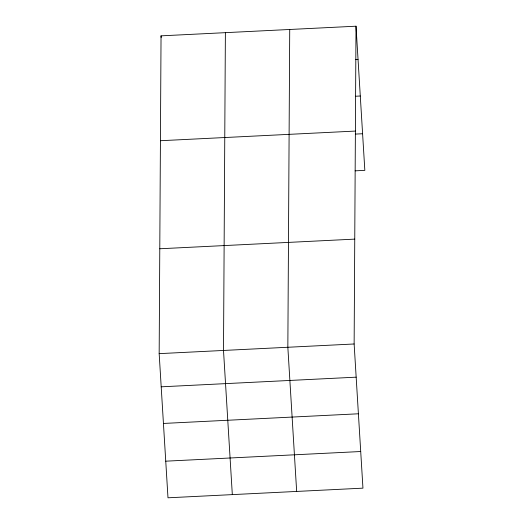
<?xml version="1.0" encoding="UTF-8"?>
<svg xmlns="http://www.w3.org/2000/svg" width="524" height="524" viewBox="0 0 524 524"><rect width="100%" height="100%" fill="white"/><g stroke="black" fill="none" stroke-linecap="round" stroke-linejoin="round"><path stroke-width="0.79" d="M356.012 26.2L354.132 343.986L362.955 488.152L167.988 497.8L159.165 353.641L161.045 35.848L356.012 26.2L364.835 170.359L355.128 170.844M225.386 32.665L223.506 350.458L232.322 494.617M289.726 29.482L287.846 347.268L296.663 491.433M355.619 59.5L358.043 59.382M355.436 96.246L360.283 96.003M160.429 140.72L355.396 131.072M355.318 134.098L362.595 133.738M159.787 248.769L354.755 239.121M159.165 353.641L354.132 343.986M161.196 386.817L356.163 377.169M163.436 423.444L358.403 413.79M165.748 461.179L360.715 451.524M161.045 35.848L161.15 37.473"/></g></svg>
